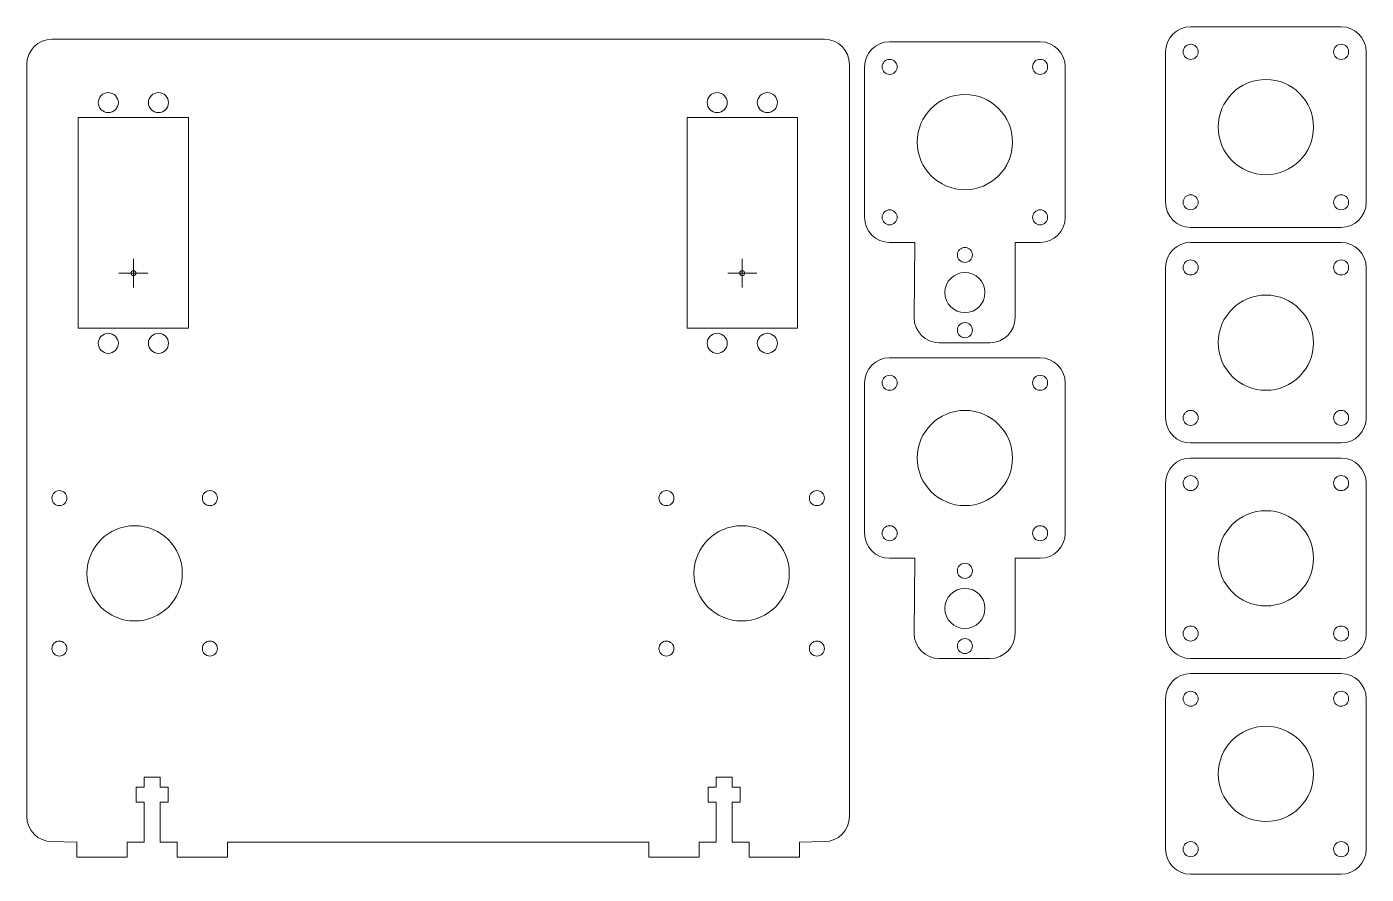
# Model space of a CAD drawing. Header units: centimetres. Extents: x -121 to 177, y -44 to 114.
# Drawn here: x 13.3 to 40, y 27.25 to 44.15 of the extents above; entities that cross this region are included whole.
import ezdxf

# ---------------------------------------------------------------- set-up
doc = ezdxf.new("R2010")
doc.units = ezdxf.units.CM
doc.header["$MEASUREMENT"] = 0
doc.layers.add('Layer 1', color=7, linetype='Continuous')

msp = doc.modelspace()

# ---------------------------------------------------------------- linework, layer by layer
at = {"layer": 'Layer 1', "lineweight": 18}
for points, knots in [([(36, 43.65), (36, 43.92609), (36.22391, 44.15), (36.5, 44.15), (36.5, 44.15), (36.5, 44.15), (39.5, 44.15), (39.5, 44.15), (39.5, 44.15), (39.77609, 44.15), (40, 43.92609), (40, 43.65), (40, 43.65), (40, 43.65), (40, 40.65), (40, 40.65), (40, 40.65), (40, 40.37391), (39.77609, 40.15), (39.5, 40.15), (39.5, 40.15), (39.5, 40.15), (36.5, 40.15), (36.5, 40.15), (36.5, 40.15), (36.22391, 40.15), (36, 40.37391), (36, 40.65), (36, 40.65), (36, 40.65), (36, 43.65), (36, 43.65)], [0, 0, 0, 0, 0.125, 0.125, 0.125, 0.125, 0.25, 0.25, 0.25, 0.25, 0.375, 0.375, 0.375, 0.375, 0.5, 0.5, 0.5, 0.5, 0.625, 0.625, 0.625, 0.625, 0.75, 0.75, 0.75, 0.75, 0.875, 0.875, 0.875, 0.875, 1, 1, 1, 1]), ([(30.5, 39.85), (30.5, 39.85), (31.00001, 39.85), (31.00001, 39.85), (31.00001, 39.85), (31.00001, 39.85), (30.9875, 38.35), (30.9875, 38.35), (30.9875, 38.35), (30.9875, 38.07391), (31.21141, 37.85), (31.4875, 37.85), (31.4875, 37.85), (31.4875, 37.85), (32.5, 37.85), (32.5, 37.85), (32.5, 37.85), (32.77609, 37.85), (33, 38.07391), (33, 38.35), (33, 38.35), (33, 38.35), (33, 39.85), (33, 39.85), (33, 39.85), (33, 39.85), (33.5, 39.85), (33.5, 39.85), (33.5, 39.85), (33.77609, 39.85), (34, 40.07391), (34, 40.35), (34, 40.35), (34, 40.35), (34, 43.35), (34, 43.35), (34, 43.35), (34, 43.62609), (33.77609, 43.85), (33.5, 43.85), (33.5, 43.85), (33.5, 43.85), (30.5, 43.85), (30.5, 43.85), (30.5, 43.85), (30.22391, 43.85), (30, 43.62609), (30, 43.35), (30, 43.35), (30, 43.35), (30, 40.35), (30, 40.35), (30, 40.35), (30, 40.07391), (30.22391, 39.85), (30.5, 39.85)], [0, 0, 0, 0, 0.07142857, 0.07142857, 0.07142857, 0.07142857, 0.14285714, 0.14285714, 0.14285714, 0.14285714, 0.21428571, 0.21428571, 0.21428571, 0.21428571, 0.28571429, 0.28571429, 0.28571429, 0.28571429, 0.35714286, 0.35714286, 0.35714286, 0.35714286, 0.42857143, 0.42857143, 0.42857143, 0.42857143, 0.5, 0.5, 0.5, 0.5, 0.57142857, 0.57142857, 0.57142857, 0.57142857, 0.64285714, 0.64285714, 0.64285714, 0.64285714, 0.71428571, 0.71428571, 0.71428571, 0.71428571, 0.78571429, 0.78571429, 0.78571429, 0.78571429, 0.85714286, 0.85714286, 0.85714286, 0.85714286, 0.92857143, 0.92857143, 0.92857143, 0.92857143, 1, 1, 1, 1]), ([(36.5, 43.8), (36.58283, 43.8), (36.65, 43.73283), (36.65, 43.65), (36.65, 43.65), (36.65, 43.56717), (36.58283, 43.5), (36.5, 43.5), (36.5, 43.5), (36.41717, 43.5), (36.35, 43.56717), (36.35, 43.65), (36.35, 43.65), (36.35, 43.73283), (36.41717, 43.8), (36.5, 43.8)], [0, 0, 0, 0, 0.25, 0.25, 0.25, 0.25, 0.5, 0.5, 0.5, 0.5, 0.75, 0.75, 0.75, 0.75, 1, 1, 1, 1]), ([(39.5, 43.8), (39.58283, 43.8), (39.65, 43.73283), (39.65, 43.65), (39.65, 43.65), (39.65, 43.56717), (39.58283, 43.5), (39.5, 43.5), (39.5, 43.5), (39.41717, 43.5), (39.35, 43.56717), (39.35, 43.65), (39.35, 43.65), (39.35, 43.73283), (39.41717, 43.8), (39.5, 43.8)], [0, 0, 0, 0, 0.25, 0.25, 0.25, 0.25, 0.5, 0.5, 0.5, 0.5, 0.75, 0.75, 0.75, 0.75, 1, 1, 1, 1]), ([(30.5, 43.5), (30.58283, 43.5), (30.65, 43.43283), (30.65, 43.35), (30.65, 43.35), (30.65, 43.26717), (30.58283, 43.2), (30.5, 43.2), (30.5, 43.2), (30.41717, 43.2), (30.35, 43.26717), (30.35, 43.35), (30.35, 43.35), (30.35, 43.43283), (30.41717, 43.5), (30.5, 43.5)], [0, 0, 0, 0, 0.25, 0.25, 0.25, 0.25, 0.5, 0.5, 0.5, 0.5, 0.75, 0.75, 0.75, 0.75, 1, 1, 1, 1]), ([(33.5, 43.5), (33.58283, 43.5), (33.65, 43.43283), (33.65, 43.35), (33.65, 43.35), (33.65, 43.26717), (33.58283, 43.2), (33.5, 43.2), (33.5, 43.2), (33.41717, 43.2), (33.35, 43.26717), (33.35, 43.35), (33.35, 43.35), (33.35, 43.43283), (33.41717, 43.5), (33.5, 43.5)], [0, 0, 0, 0, 0.25, 0.25, 0.25, 0.25, 0.5, 0.5, 0.5, 0.5, 0.75, 0.75, 0.75, 0.75, 1, 1, 1, 1]), ([(38, 43.1), (38.52458, 43.1), (38.95, 42.67458), (38.95, 42.15), (38.95, 42.15), (38.95, 41.62542), (38.52458, 41.2), (38, 41.2), (38, 41.2), (37.47542, 41.2), (37.05, 41.62542), (37.05, 42.15), (37.05, 42.15), (37.05, 42.67458), (37.47542, 43.1), (38, 43.1)], [0, 0, 0, 0, 0.25, 0.25, 0.25, 0.25, 0.5, 0.5, 0.5, 0.5, 0.75, 0.75, 0.75, 0.75, 1, 1, 1, 1]), ([(32, 42.8), (32.52458, 42.8), (32.95, 42.37458), (32.95, 41.85), (32.95, 41.85), (32.95, 41.32542), (32.52458, 40.9), (32, 40.9), (32, 40.9), (31.47542, 40.9), (31.05, 41.32542), (31.05, 41.85), (31.05, 41.85), (31.05, 42.37458), (31.47542, 42.8), (32, 42.8)], [0, 0, 0, 0, 0.25, 0.25, 0.25, 0.25, 0.5, 0.5, 0.5, 0.5, 0.75, 0.75, 0.75, 0.75, 1, 1, 1, 1]), ([(36.5, 40.8), (36.58283, 40.8), (36.65, 40.73283), (36.65, 40.65), (36.65, 40.65), (36.65, 40.56717), (36.58283, 40.5), (36.5, 40.5), (36.5, 40.5), (36.41717, 40.5), (36.35, 40.56717), (36.35, 40.65), (36.35, 40.65), (36.35, 40.73283), (36.41717, 40.8), (36.5, 40.8)], [0, 0, 0, 0, 0.25, 0.25, 0.25, 0.25, 0.5, 0.5, 0.5, 0.5, 0.75, 0.75, 0.75, 0.75, 1, 1, 1, 1]), ([(39.5, 40.8), (39.58283, 40.8), (39.65, 40.73283), (39.65, 40.65), (39.65, 40.65), (39.65, 40.56717), (39.58283, 40.5), (39.5, 40.5), (39.5, 40.5), (39.41717, 40.5), (39.35, 40.56717), (39.35, 40.65), (39.35, 40.65), (39.35, 40.73283), (39.41717, 40.8), (39.5, 40.8)], [0, 0, 0, 0, 0.25, 0.25, 0.25, 0.25, 0.5, 0.5, 0.5, 0.5, 0.75, 0.75, 0.75, 0.75, 1, 1, 1, 1]), ([(30.5, 40.5), (30.58283, 40.5), (30.65, 40.43283), (30.65, 40.35), (30.65, 40.35), (30.65, 40.26717), (30.58283, 40.2), (30.5, 40.2), (30.5, 40.2), (30.41717, 40.2), (30.35, 40.26717), (30.35, 40.35), (30.35, 40.35), (30.35, 40.43283), (30.41717, 40.5), (30.5, 40.5)], [0, 0, 0, 0, 0.25, 0.25, 0.25, 0.25, 0.5, 0.5, 0.5, 0.5, 0.75, 0.75, 0.75, 0.75, 1, 1, 1, 1]), ([(33.5, 40.5), (33.58283, 40.5), (33.65, 40.43283), (33.65, 40.35), (33.65, 40.35), (33.65, 40.26717), (33.58283, 40.2), (33.5, 40.2), (33.5, 40.2), (33.41717, 40.2), (33.35, 40.26717), (33.35, 40.35), (33.35, 40.35), (33.35, 40.43283), (33.41717, 40.5), (33.5, 40.5)], [0, 0, 0, 0, 0.25, 0.25, 0.25, 0.25, 0.5, 0.5, 0.5, 0.5, 0.75, 0.75, 0.75, 0.75, 1, 1, 1, 1]), ([(36, 39.35), (36, 39.62609), (36.22391, 39.85), (36.5, 39.85), (36.5, 39.85), (36.5, 39.85), (39.5, 39.85), (39.5, 39.85), (39.5, 39.85), (39.77609, 39.85), (40, 39.62609), (40, 39.35), (40, 39.35), (40, 39.35), (40, 36.35), (40, 36.35), (40, 36.35), (40, 36.07391), (39.77609, 35.85), (39.5, 35.85), (39.5, 35.85), (39.5, 35.85), (36.5, 35.85), (36.5, 35.85), (36.5, 35.85), (36.22391, 35.85), (36, 36.07391), (36, 36.35), (36, 36.35), (36, 36.35), (36, 39.35), (36, 39.35)], [0, 0, 0, 0, 0.125, 0.125, 0.125, 0.125, 0.25, 0.25, 0.25, 0.25, 0.375, 0.375, 0.375, 0.375, 0.5, 0.5, 0.5, 0.5, 0.625, 0.625, 0.625, 0.625, 0.75, 0.75, 0.75, 0.75, 0.875, 0.875, 0.875, 0.875, 1, 1, 1, 1]), ([(32, 39.75), (32.08283, 39.75), (32.15, 39.68283), (32.15, 39.6), (32.15, 39.6), (32.15, 39.51717), (32.08283, 39.45), (32, 39.45), (32, 39.45), (31.91717, 39.45), (31.85, 39.51717), (31.85, 39.6), (31.85, 39.6), (31.85, 39.68283), (31.91717, 39.75), (32, 39.75)], [0, 0, 0, 0, 0.25, 0.25, 0.25, 0.25, 0.5, 0.5, 0.5, 0.5, 0.75, 0.75, 0.75, 0.75, 1, 1, 1, 1]), ([(32, 39.25), (32.22088, 39.25), (32.4, 39.07088), (32.4, 38.85), (32.4, 38.85), (32.4, 38.62912), (32.22088, 38.45), (32, 38.45), (32, 38.45), (31.77912, 38.45), (31.6, 38.62912), (31.6, 38.85), (31.6, 38.85), (31.6, 39.07088), (31.77912, 39.25), (32, 39.25)], [0, 0, 0, 0, 0.25, 0.25, 0.25, 0.25, 0.5, 0.5, 0.5, 0.5, 0.75, 0.75, 0.75, 0.75, 1, 1, 1, 1]), ([(36.5, 39.5), (36.58283, 39.5), (36.65, 39.43283), (36.65, 39.35), (36.65, 39.35), (36.65, 39.26717), (36.58283, 39.2), (36.5, 39.2), (36.5, 39.2), (36.41717, 39.2), (36.35, 39.26717), (36.35, 39.35), (36.35, 39.35), (36.35, 39.43283), (36.41717, 39.5), (36.5, 39.5)], [0, 0, 0, 0, 0.25, 0.25, 0.25, 0.25, 0.5, 0.5, 0.5, 0.5, 0.75, 0.75, 0.75, 0.75, 1, 1, 1, 1]), ([(39.5, 39.5), (39.58283, 39.5), (39.65, 39.43283), (39.65, 39.35), (39.65, 39.35), (39.65, 39.26717), (39.58283, 39.2), (39.5, 39.2), (39.5, 39.2), (39.41717, 39.2), (39.35, 39.26717), (39.35, 39.35), (39.35, 39.35), (39.35, 39.43283), (39.41717, 39.5), (39.5, 39.5)], [0, 0, 0, 0, 0.25, 0.25, 0.25, 0.25, 0.5, 0.5, 0.5, 0.5, 0.75, 0.75, 0.75, 0.75, 1, 1, 1, 1]), ([(38, 38.8), (38.52458, 38.8), (38.95, 38.37458), (38.95, 37.85), (38.95, 37.85), (38.95, 37.32542), (38.52458, 36.9), (38, 36.9), (38, 36.9), (37.47542, 36.9), (37.05, 37.32542), (37.05, 37.85), (37.05, 37.85), (37.05, 38.37458), (37.47542, 38.8), (38, 38.8)], [0, 0, 0, 0, 0.25, 0.25, 0.25, 0.25, 0.5, 0.5, 0.5, 0.5, 0.75, 0.75, 0.75, 0.75, 1, 1, 1, 1]), ([(32, 38.25), (32.08283, 38.25), (32.15, 38.18283), (32.15, 38.1), (32.15, 38.1), (32.15, 38.01717), (32.08283, 37.95), (32, 37.95), (32, 37.95), (31.91717, 37.95), (31.85, 38.01717), (31.85, 38.1), (31.85, 38.1), (31.85, 38.18283), (31.91717, 38.25), (32, 38.25)], [0, 0, 0, 0, 0.25, 0.25, 0.25, 0.25, 0.5, 0.5, 0.5, 0.5, 0.75, 0.75, 0.75, 0.75, 1, 1, 1, 1]), ([(30.5, 33.55), (30.5, 33.55), (31.00001, 33.55), (31.00001, 33.55), (31.00001, 33.55), (31.00001, 33.55), (30.9875, 32.05), (30.9875, 32.05), (30.9875, 32.05), (30.9875, 31.77391), (31.21141, 31.55), (31.4875, 31.55), (31.4875, 31.55), (31.4875, 31.55), (32.5, 31.55), (32.5, 31.55), (32.5, 31.55), (32.77609, 31.55), (33, 31.77391), (33, 32.05), (33, 32.05), (33, 32.05), (33, 33.55), (33, 33.55), (33, 33.55), (33, 33.55), (33.5, 33.55), (33.5, 33.55), (33.5, 33.55), (33.77609, 33.55), (34, 33.77391), (34, 34.05), (34, 34.05), (34, 34.05), (34, 37.05), (34, 37.05), (34, 37.05), (34, 37.32609), (33.77609, 37.55), (33.5, 37.55), (33.5, 37.55), (33.5, 37.55), (30.5, 37.55), (30.5, 37.55), (30.5, 37.55), (30.22391, 37.55), (30, 37.32609), (30, 37.05), (30, 37.05), (30, 37.05), (30, 34.05), (30, 34.05), (30, 34.05), (30, 33.77391), (30.22391, 33.55), (30.5, 33.55)], [0, 0, 0, 0, 0.07142857, 0.07142857, 0.07142857, 0.07142857, 0.14285714, 0.14285714, 0.14285714, 0.14285714, 0.21428571, 0.21428571, 0.21428571, 0.21428571, 0.28571429, 0.28571429, 0.28571429, 0.28571429, 0.35714286, 0.35714286, 0.35714286, 0.35714286, 0.42857143, 0.42857143, 0.42857143, 0.42857143, 0.5, 0.5, 0.5, 0.5, 0.57142857, 0.57142857, 0.57142857, 0.57142857, 0.64285714, 0.64285714, 0.64285714, 0.64285714, 0.71428571, 0.71428571, 0.71428571, 0.71428571, 0.78571429, 0.78571429, 0.78571429, 0.78571429, 0.85714286, 0.85714286, 0.85714286, 0.85714286, 0.92857143, 0.92857143, 0.92857143, 0.92857143, 1, 1, 1, 1]), ([(30.5, 37.2), (30.58283, 37.2), (30.65, 37.13283), (30.65, 37.05), (30.65, 37.05), (30.65, 36.96717), (30.58283, 36.9), (30.5, 36.9), (30.5, 36.9), (30.41717, 36.9), (30.35, 36.96717), (30.35, 37.05), (30.35, 37.05), (30.35, 37.13283), (30.41717, 37.2), (30.5, 37.2)], [0, 0, 0, 0, 0.25, 0.25, 0.25, 0.25, 0.5, 0.5, 0.5, 0.5, 0.75, 0.75, 0.75, 0.75, 1, 1, 1, 1]), ([(33.5, 37.2), (33.58283, 37.2), (33.65, 37.13283), (33.65, 37.05), (33.65, 37.05), (33.65, 36.96717), (33.58283, 36.9), (33.5, 36.9), (33.5, 36.9), (33.41717, 36.9), (33.35, 36.96717), (33.35, 37.05), (33.35, 37.05), (33.35, 37.13283), (33.41717, 37.2), (33.5, 37.2)], [0, 0, 0, 0, 0.25, 0.25, 0.25, 0.25, 0.5, 0.5, 0.5, 0.5, 0.75, 0.75, 0.75, 0.75, 1, 1, 1, 1]), ([(32, 36.5), (32.52458, 36.5), (32.95, 36.07458), (32.95, 35.55), (32.95, 35.55), (32.95, 35.02542), (32.52458, 34.6), (32, 34.6), (32, 34.6), (31.47542, 34.6), (31.05, 35.02542), (31.05, 35.55), (31.05, 35.55), (31.05, 36.07458), (31.47542, 36.5), (32, 36.5)], [0, 0, 0, 0, 0.25, 0.25, 0.25, 0.25, 0.5, 0.5, 0.5, 0.5, 0.75, 0.75, 0.75, 0.75, 1, 1, 1, 1]), ([(36.5, 36.5), (36.58283, 36.5), (36.65, 36.43283), (36.65, 36.35), (36.65, 36.35), (36.65, 36.26717), (36.58283, 36.2), (36.5, 36.2), (36.5, 36.2), (36.41717, 36.2), (36.35, 36.26717), (36.35, 36.35), (36.35, 36.35), (36.35, 36.43283), (36.41717, 36.5), (36.5, 36.5)], [0, 0, 0, 0, 0.25, 0.25, 0.25, 0.25, 0.5, 0.5, 0.5, 0.5, 0.75, 0.75, 0.75, 0.75, 1, 1, 1, 1]), ([(39.5, 36.5), (39.58283, 36.5), (39.65, 36.43283), (39.65, 36.35), (39.65, 36.35), (39.65, 36.26717), (39.58283, 36.2), (39.5, 36.2), (39.5, 36.2), (39.41717, 36.2), (39.35, 36.26717), (39.35, 36.35), (39.35, 36.35), (39.35, 36.43283), (39.41717, 36.5), (39.5, 36.5)], [0, 0, 0, 0, 0.25, 0.25, 0.25, 0.25, 0.5, 0.5, 0.5, 0.5, 0.75, 0.75, 0.75, 0.75, 1, 1, 1, 1]), ([(36, 35.05), (36, 35.32609), (36.22391, 35.55), (36.5, 35.55), (36.5, 35.55), (36.5, 35.55), (39.5, 35.55), (39.5, 35.55), (39.5, 35.55), (39.77609, 35.55), (40, 35.32609), (40, 35.05), (40, 35.05), (40, 35.05), (40, 32.05), (40, 32.05), (40, 32.05), (40, 31.77391), (39.77609, 31.55), (39.5, 31.55), (39.5, 31.55), (39.5, 31.55), (36.5, 31.55), (36.5, 31.55), (36.5, 31.55), (36.22391, 31.55), (36, 31.77391), (36, 32.05), (36, 32.05), (36, 32.05), (36, 35.05), (36, 35.05)], [0, 0, 0, 0, 0.125, 0.125, 0.125, 0.125, 0.25, 0.25, 0.25, 0.25, 0.375, 0.375, 0.375, 0.375, 0.5, 0.5, 0.5, 0.5, 0.625, 0.625, 0.625, 0.625, 0.75, 0.75, 0.75, 0.75, 0.875, 0.875, 0.875, 0.875, 1, 1, 1, 1]), ([(36.5, 35.2), (36.58283, 35.2), (36.65, 35.13283), (36.65, 35.05), (36.65, 35.05), (36.65, 34.96717), (36.58283, 34.9), (36.5, 34.9), (36.5, 34.9), (36.41717, 34.9), (36.35, 34.96717), (36.35, 35.05), (36.35, 35.05), (36.35, 35.13283), (36.41717, 35.2), (36.5, 35.2)], [0, 0, 0, 0, 0.25, 0.25, 0.25, 0.25, 0.5, 0.5, 0.5, 0.5, 0.75, 0.75, 0.75, 0.75, 1, 1, 1, 1]), ([(39.5, 35.2), (39.58283, 35.2), (39.65, 35.13283), (39.65, 35.05), (39.65, 35.05), (39.65, 34.96717), (39.58283, 34.9), (39.5, 34.9), (39.5, 34.9), (39.41717, 34.9), (39.35, 34.96717), (39.35, 35.05), (39.35, 35.05), (39.35, 35.13283), (39.41717, 35.2), (39.5, 35.2)], [0, 0, 0, 0, 0.25, 0.25, 0.25, 0.25, 0.5, 0.5, 0.5, 0.5, 0.75, 0.75, 0.75, 0.75, 1, 1, 1, 1]), ([(38, 34.5), (38.52458, 34.5), (38.95, 34.07458), (38.95, 33.55), (38.95, 33.55), (38.95, 33.02542), (38.52458, 32.6), (38, 32.6), (38, 32.6), (37.47542, 32.6), (37.05, 33.02542), (37.05, 33.55), (37.05, 33.55), (37.05, 34.07458), (37.47542, 34.5), (38, 34.5)], [0, 0, 0, 0, 0.25, 0.25, 0.25, 0.25, 0.5, 0.5, 0.5, 0.5, 0.75, 0.75, 0.75, 0.75, 1, 1, 1, 1]), ([(30.5, 34.2), (30.58283, 34.2), (30.65, 34.13283), (30.65, 34.05), (30.65, 34.05), (30.65, 33.96717), (30.58283, 33.9), (30.5, 33.9), (30.5, 33.9), (30.41717, 33.9), (30.35, 33.96717), (30.35, 34.05), (30.35, 34.05), (30.35, 34.13283), (30.41717, 34.2), (30.5, 34.2)], [0, 0, 0, 0, 0.25, 0.25, 0.25, 0.25, 0.5, 0.5, 0.5, 0.5, 0.75, 0.75, 0.75, 0.75, 1, 1, 1, 1]), ([(33.5, 34.2), (33.58283, 34.2), (33.65, 34.13283), (33.65, 34.05), (33.65, 34.05), (33.65, 33.96717), (33.58283, 33.9), (33.5, 33.9), (33.5, 33.9), (33.41717, 33.9), (33.35, 33.96717), (33.35, 34.05), (33.35, 34.05), (33.35, 34.13283), (33.41717, 34.2), (33.5, 34.2)], [0, 0, 0, 0, 0.25, 0.25, 0.25, 0.25, 0.5, 0.5, 0.5, 0.5, 0.75, 0.75, 0.75, 0.75, 1, 1, 1, 1]), ([(32, 33.45), (32.08283, 33.45), (32.15, 33.38283), (32.15, 33.3), (32.15, 33.3), (32.15, 33.21717), (32.08283, 33.15), (32, 33.15), (32, 33.15), (31.91717, 33.15), (31.85, 33.21717), (31.85, 33.3), (31.85, 33.3), (31.85, 33.38283), (31.91717, 33.45), (32, 33.45)], [0, 0, 0, 0, 0.25, 0.25, 0.25, 0.25, 0.5, 0.5, 0.5, 0.5, 0.75, 0.75, 0.75, 0.75, 1, 1, 1, 1]), ([(32, 32.95), (32.22088, 32.95), (32.4, 32.77088), (32.4, 32.55), (32.4, 32.55), (32.4, 32.32912), (32.22088, 32.15), (32, 32.15), (32, 32.15), (31.77912, 32.15), (31.6, 32.32912), (31.6, 32.55), (31.6, 32.55), (31.6, 32.77088), (31.77912, 32.95), (32, 32.95)], [0, 0, 0, 0, 0.25, 0.25, 0.25, 0.25, 0.5, 0.5, 0.5, 0.5, 0.75, 0.75, 0.75, 0.75, 1, 1, 1, 1]), ([(36.5, 32.2), (36.58283, 32.2), (36.65, 32.13283), (36.65, 32.05), (36.65, 32.05), (36.65, 31.96717), (36.58283, 31.9), (36.5, 31.9), (36.5, 31.9), (36.41717, 31.9), (36.35, 31.96717), (36.35, 32.05), (36.35, 32.05), (36.35, 32.13283), (36.41717, 32.2), (36.5, 32.2)], [0, 0, 0, 0, 0.25, 0.25, 0.25, 0.25, 0.5, 0.5, 0.5, 0.5, 0.75, 0.75, 0.75, 0.75, 1, 1, 1, 1]), ([(39.5, 32.2), (39.58283, 32.2), (39.65, 32.13283), (39.65, 32.05), (39.65, 32.05), (39.65, 31.96717), (39.58283, 31.9), (39.5, 31.9), (39.5, 31.9), (39.41717, 31.9), (39.35, 31.96717), (39.35, 32.05), (39.35, 32.05), (39.35, 32.13283), (39.41717, 32.2), (39.5, 32.2)], [0, 0, 0, 0, 0.25, 0.25, 0.25, 0.25, 0.5, 0.5, 0.5, 0.5, 0.75, 0.75, 0.75, 0.75, 1, 1, 1, 1]), ([(32, 31.95), (32.08283, 31.95), (32.15, 31.88283), (32.15, 31.8), (32.15, 31.8), (32.15, 31.71717), (32.08283, 31.65), (32, 31.65), (32, 31.65), (31.91717, 31.65), (31.85, 31.71717), (31.85, 31.8), (31.85, 31.8), (31.85, 31.88283), (31.91717, 31.95), (32, 31.95)], [0, 0, 0, 0, 0.25, 0.25, 0.25, 0.25, 0.5, 0.5, 0.5, 0.5, 0.75, 0.75, 0.75, 0.75, 1, 1, 1, 1]), ([(36, 30.75), (36, 31.02609), (36.22391, 31.25), (36.5, 31.25), (36.5, 31.25), (36.5, 31.25), (39.5, 31.25), (39.5, 31.25), (39.5, 31.25), (39.77609, 31.25), (40, 31.02609), (40, 30.75), (40, 30.75), (40, 30.75), (40, 27.75), (40, 27.75), (40, 27.75), (40, 27.47391), (39.77609, 27.25), (39.5, 27.25), (39.5, 27.25), (39.5, 27.25), (36.5, 27.25), (36.5, 27.25), (36.5, 27.25), (36.22391, 27.25), (36, 27.47391), (36, 27.75), (36, 27.75), (36, 27.75), (36, 30.75), (36, 30.75)], [0, 0, 0, 0, 0.125, 0.125, 0.125, 0.125, 0.25, 0.25, 0.25, 0.25, 0.375, 0.375, 0.375, 0.375, 0.5, 0.5, 0.5, 0.5, 0.625, 0.625, 0.625, 0.625, 0.75, 0.75, 0.75, 0.75, 0.875, 0.875, 0.875, 0.875, 1, 1, 1, 1]), ([(36.5, 30.9), (36.58283, 30.9), (36.65, 30.83283), (36.65, 30.75), (36.65, 30.75), (36.65, 30.66717), (36.58283, 30.6), (36.5, 30.6), (36.5, 30.6), (36.41717, 30.6), (36.35, 30.66717), (36.35, 30.75), (36.35, 30.75), (36.35, 30.83283), (36.41717, 30.9), (36.5, 30.9)], [0, 0, 0, 0, 0.25, 0.25, 0.25, 0.25, 0.5, 0.5, 0.5, 0.5, 0.75, 0.75, 0.75, 0.75, 1, 1, 1, 1]), ([(39.5, 30.9), (39.58283, 30.9), (39.65, 30.83283), (39.65, 30.75), (39.65, 30.75), (39.65, 30.66717), (39.58283, 30.6), (39.5, 30.6), (39.5, 30.6), (39.41717, 30.6), (39.35, 30.66717), (39.35, 30.75), (39.35, 30.75), (39.35, 30.83283), (39.41717, 30.9), (39.5, 30.9)], [0, 0, 0, 0, 0.25, 0.25, 0.25, 0.25, 0.5, 0.5, 0.5, 0.5, 0.75, 0.75, 0.75, 0.75, 1, 1, 1, 1]), ([(38, 30.2), (38.52458, 30.2), (38.95, 29.77458), (38.95, 29.25), (38.95, 29.25), (38.95, 28.72542), (38.52458, 28.3), (38, 28.3), (38, 28.3), (37.47542, 28.3), (37.05, 28.72542), (37.05, 29.25), (37.05, 29.25), (37.05, 29.77458), (37.47542, 30.2), (38, 30.2)], [0, 0, 0, 0, 0.25, 0.25, 0.25, 0.25, 0.5, 0.5, 0.5, 0.5, 0.75, 0.75, 0.75, 0.75, 1, 1, 1, 1]), ([(36.5, 27.9), (36.58283, 27.9), (36.65, 27.83283), (36.65, 27.75), (36.65, 27.75), (36.65, 27.66717), (36.58283, 27.6), (36.5, 27.6), (36.5, 27.6), (36.41717, 27.6), (36.35, 27.66717), (36.35, 27.75), (36.35, 27.75), (36.35, 27.83283), (36.41717, 27.9), (36.5, 27.9)], [0, 0, 0, 0, 0.25, 0.25, 0.25, 0.25, 0.5, 0.5, 0.5, 0.5, 0.75, 0.75, 0.75, 0.75, 1, 1, 1, 1]), ([(39.5, 27.9), (39.58283, 27.9), (39.65, 27.83283), (39.65, 27.75), (39.65, 27.75), (39.65, 27.66717), (39.58283, 27.6), (39.5, 27.6), (39.5, 27.6), (39.41717, 27.6), (39.35, 27.66717), (39.35, 27.75), (39.35, 27.75), (39.35, 27.83283), (39.41717, 27.9), (39.5, 27.9)], [0, 0, 0, 0, 0.25, 0.25, 0.25, 0.25, 0.5, 0.5, 0.5, 0.5, 0.75, 0.75, 0.75, 0.75, 1, 1, 1, 1])]:
    msp.add_open_spline(points, degree=3, knots=knots, dxfattribs=at)
at = {"layer": 'Layer 1', "lineweight": 20}
msp.add_open_spline([(28.7, 27.8875), (28.7, 27.8875), (29.2, 27.9), (29.2, 27.9), (29.2, 27.9), (29.47609, 27.9), (29.7, 28.12391), (29.7, 28.4), (29.7, 28.4), (29.7, 28.4), (29.7, 43.4), (29.7, 43.4), (29.7, 43.4), (29.7, 43.67609), (29.47609, 43.9), (29.2, 43.9), (29.2, 43.9), (29.2, 43.9), (13.8, 43.9), (13.8, 43.9), (13.8, 43.9), (13.52391, 43.9), (13.3, 43.67609), (13.3, 43.4), (13.3, 43.4), (13.3, 43.4), (13.3, 28.4), (13.3, 28.4), (13.3, 28.4), (13.3, 28.12391), (13.52391, 27.9), (13.8, 27.9), (13.8, 27.9), (13.8, 27.9), (14.3, 27.8875), (14.3, 27.8875), (14.3, 27.8875), (14.3, 27.8875), (14.3, 27.5875), (14.3, 27.5875), (14.3, 27.5875), (14.3, 27.5875), (15.3, 27.5875), (15.3, 27.5875), (15.3, 27.5875), (15.3, 27.5875), (15.3, 27.8875), (15.3, 27.8875), (15.3, 27.8875), (15.3, 27.8875), (15.64, 27.8875), (15.64, 27.8875), (15.64, 27.8875), (15.64, 27.8875), (15.64, 28.6875), (15.64, 28.6875), (15.64, 28.6875), (15.64, 28.6875), (15.48, 28.6875), (15.48, 28.6875), (15.48, 28.6875), (15.48, 28.6875), (15.48, 28.9875), (15.48, 28.9875), (15.48, 28.9875), (15.48, 28.9875), (15.64, 28.9875), (15.64, 28.9875), (15.64, 28.9875), (15.64, 28.9875), (15.64, 29.1875), (15.64, 29.1875), (15.64, 29.1875), (15.64, 29.1875), (15.96, 29.1875), (15.96, 29.1875), (15.96, 29.1875), (15.96, 29.1875), (15.96, 28.9875), (15.96, 28.9875), (15.96, 28.9875), (15.96, 28.9875), (16.12, 28.9875), (16.12, 28.9875), (16.12, 28.9875), (16.12, 28.9875), (16.12, 28.6875), (16.12, 28.6875), (16.12, 28.6875), (16.12, 28.6875), (15.96, 28.6875), (15.96, 28.6875), (15.96, 28.6875), (15.96, 28.6875), (15.96, 27.8875), (15.96, 27.8875), (15.96, 27.8875), (15.96, 27.8875), (16.3, 27.8875), (16.3, 27.8875), (16.3, 27.8875), (16.3, 27.8875), (16.3, 27.5875), (16.3, 27.5875), (16.3, 27.5875), (16.3, 27.5875), (17.3, 27.5875), (17.3, 27.5875), (17.3, 27.5875), (17.3, 27.5875), (17.3, 27.8875), (17.3, 27.8875), (17.3, 27.8875), (17.3, 27.8875), (25.7, 27.8875), (25.7, 27.8875), (25.7, 27.8875), (25.7, 27.8875), (25.7, 27.5875), (25.7, 27.5875), (25.7, 27.5875), (25.7, 27.5875), (26.7, 27.5875), (26.7, 27.5875), (26.7, 27.5875), (26.7, 27.5875), (26.7, 27.8875), (26.7, 27.8875), (26.7, 27.8875), (26.7, 27.8875), (27.04, 27.8875), (27.04, 27.8875), (27.04, 27.8875), (27.04, 27.8875), (27.04, 28.6875), (27.04, 28.6875), (27.04, 28.6875), (27.04, 28.6875), (26.88, 28.6875), (26.88, 28.6875), (26.88, 28.6875), (26.88, 28.6875), (26.88, 28.9875), (26.88, 28.9875), (26.88, 28.9875), (26.88, 28.9875), (27.04, 28.9875), (27.04, 28.9875), (27.04, 28.9875), (27.04, 28.9875), (27.04, 29.1875), (27.04, 29.1875), (27.04, 29.1875), (27.04, 29.1875), (27.36, 29.1875), (27.36, 29.1875), (27.36, 29.1875), (27.36, 29.1875), (27.36, 28.9875), (27.36, 28.9875), (27.36, 28.9875), (27.36, 28.9875), (27.52, 28.9875), (27.52, 28.9875), (27.52, 28.9875), (27.52, 28.9875), (27.52, 28.6875), (27.52, 28.6875), (27.52, 28.6875), (27.52, 28.6875), (27.36, 28.6875), (27.36, 28.6875), (27.36, 28.6875), (27.36, 28.6875), (27.36, 27.8875), (27.36, 27.8875), (27.36, 27.8875), (27.36, 27.8875), (27.7, 27.8875), (27.7, 27.8875), (27.7, 27.8875), (27.7, 27.8875), (27.7, 27.5875), (27.7, 27.5875), (27.7, 27.5875), (27.7, 27.5875), (28.7, 27.5875), (28.7, 27.5875), (28.7, 27.5875), (28.7, 27.5875), (28.7, 27.8875), (28.7, 27.8875)], degree=3, knots=[0, 0, 0, 0, 0.02083333, 0.02083333, 0.02083333, 0.02083333, 0.04166667, 0.04166667, 0.04166667, 0.04166667, 0.0625, 0.0625, 0.0625, 0.0625, 0.08333333, 0.08333333, 0.08333333, 0.08333333, 0.10416667, 0.10416667, 0.10416667, 0.10416667, 0.125, 0.125, 0.125, 0.125, 0.14583333, 0.14583333, 0.14583333, 0.14583333, 0.16666667, 0.16666667, 0.16666667, 0.16666667, 0.1875, 0.1875, 0.1875, 0.1875, 0.20833333, 0.20833333, 0.20833333, 0.20833333, 0.22916667, 0.22916667, 0.22916667, 0.22916667, 0.25, 0.25, 0.25, 0.25, 0.27083333, 0.27083333, 0.27083333, 0.27083333, 0.29166667, 0.29166667, 0.29166667, 0.29166667, 0.3125, 0.3125, 0.3125, 0.3125, 0.33333333, 0.33333333, 0.33333333, 0.33333333, 0.35416667, 0.35416667, 0.35416667, 0.35416667, 0.375, 0.375, 0.375, 0.375, 0.39583333, 0.39583333, 0.39583333, 0.39583333, 0.41666667, 0.41666667, 0.41666667, 0.41666667, 0.4375, 0.4375, 0.4375, 0.4375, 0.45833333, 0.45833333, 0.45833333, 0.45833333, 0.47916667, 0.47916667, 0.47916667, 0.47916667, 0.5, 0.5, 0.5, 0.5, 0.52083333, 0.52083333, 0.52083333, 0.52083333, 0.54166667, 0.54166667, 0.54166667, 0.54166667, 0.5625, 0.5625, 0.5625, 0.5625, 0.58333333, 0.58333333, 0.58333333, 0.58333333, 0.60416667, 0.60416667, 0.60416667, 0.60416667, 0.625, 0.625, 0.625, 0.625, 0.64583333, 0.64583333, 0.64583333, 0.64583333, 0.66666667, 0.66666667, 0.66666667, 0.66666667, 0.6875, 0.6875, 0.6875, 0.6875, 0.70833333, 0.70833333, 0.70833333, 0.70833333, 0.72916667, 0.72916667, 0.72916667, 0.72916667, 0.75, 0.75, 0.75, 0.75, 0.77083333, 0.77083333, 0.77083333, 0.77083333, 0.79166667, 0.79166667, 0.79166667, 0.79166667, 0.8125, 0.8125, 0.8125, 0.8125, 0.83333333, 0.83333333, 0.83333333, 0.83333333, 0.85416667, 0.85416667, 0.85416667, 0.85416667, 0.875, 0.875, 0.875, 0.875, 0.89583333, 0.89583333, 0.89583333, 0.89583333, 0.91666667, 0.91666667, 0.91666667, 0.91666667, 0.9375, 0.9375, 0.9375, 0.9375, 0.95833333, 0.95833333, 0.95833333, 0.95833333, 0.97916667, 0.97916667, 0.97916667, 0.97916667, 1, 1, 1, 1], dxfattribs=at)
at = {"layer": 'Layer 1', "color": 7, "lineweight": 9}
for points in [[(15.12505, 42.63751), (15.12505, 42.52735), (15.0352, 42.43751), (14.92505, 42.43751), (14.92505, 42.43751), (14.8149, 42.43751), (14.72505, 42.52735), (14.72505, 42.63751), (14.72505, 42.63751), (14.72505, 42.74767), (14.8149, 42.83751), (14.92505, 42.83751), (14.92505, 42.83751), (15.0352, 42.83751), (15.12505, 42.74767), (15.12505, 42.63751)], [(16.12505, 42.63751), (16.12505, 42.52735), (16.0352, 42.43751), (15.92504, 42.43751), (15.92504, 42.43751), (15.8149, 42.43751), (15.72505, 42.52735), (15.72505, 42.63751), (15.72505, 42.63751), (15.72505, 42.74767), (15.8149, 42.83751), (15.92504, 42.83751), (15.92504, 42.83751), (16.0352, 42.83751), (16.12505, 42.74767), (16.12505, 42.63751)], [(27.26255, 42.63751), (27.26255, 42.52735), (27.1727, 42.43751), (27.06255, 42.43751), (27.06255, 42.43751), (26.9524, 42.43751), (26.86255, 42.52735), (26.86255, 42.63751), (26.86255, 42.63751), (26.86255, 42.74767), (26.9524, 42.83751), (27.06255, 42.83751), (27.06255, 42.83751), (27.1727, 42.83751), (27.26255, 42.74767), (27.26255, 42.63751)], [(28.26255, 42.63751), (28.26255, 42.52735), (28.1727, 42.43751), (28.06254, 42.43751), (28.06254, 42.43751), (27.9524, 42.43751), (27.86255, 42.52735), (27.86255, 42.63751), (27.86255, 42.63751), (27.86255, 42.74767), (27.9524, 42.83751), (28.06254, 42.83751), (28.06254, 42.83751), (28.1727, 42.83751), (28.26255, 42.74767), (28.26255, 42.63751)], [(15.12505, 37.83751), (15.12505, 37.72735), (15.0352, 37.63751), (14.92504, 37.63751), (14.92504, 37.63751), (14.8149, 37.63751), (14.72505, 37.72735), (14.72505, 37.83751), (14.72505, 37.83751), (14.72505, 37.94767), (14.8149, 38.03751), (14.92504, 38.03751), (14.92504, 38.03751), (15.0352, 38.03751), (15.12505, 37.94767), (15.12505, 37.83751)], [(16.12505, 37.83751), (16.12505, 37.72735), (16.0352, 37.63751), (15.92504, 37.63751), (15.92504, 37.63751), (15.8149, 37.63751), (15.72505, 37.72735), (15.72505, 37.83751), (15.72505, 37.83751), (15.72505, 37.94767), (15.8149, 38.03751), (15.92504, 38.03751), (15.92504, 38.03751), (16.0352, 38.03751), (16.12505, 37.94767), (16.12505, 37.83751)], [(27.26255, 37.83751), (27.26255, 37.72735), (27.1727, 37.63751), (27.06254, 37.63751), (27.06254, 37.63751), (26.9524, 37.63751), (26.86255, 37.72735), (26.86255, 37.83751), (26.86255, 37.83751), (26.86255, 37.94767), (26.9524, 38.03751), (27.06254, 38.03751), (27.06254, 38.03751), (27.1727, 38.03751), (27.26255, 37.94767), (27.26255, 37.83751)], [(28.26255, 37.83751), (28.26255, 37.72735), (28.1727, 37.63751), (28.06254, 37.63751), (28.06254, 37.63751), (27.9524, 37.63751), (27.86255, 37.72735), (27.86255, 37.83751), (27.86255, 37.83751), (27.86255, 37.94767), (27.9524, 38.03751), (28.06254, 38.03751), (28.06254, 38.03751), (28.1727, 38.03751), (28.26255, 37.94767), (28.26255, 37.83751)]]:
    msp.add_open_spline(points, degree=3, knots=[0, 0, 0, 0, 0.25, 0.25, 0.25, 0.25, 0.5, 0.5, 0.5, 0.5, 0.75, 0.75, 0.75, 0.75, 1, 1, 1, 1], dxfattribs=at)
at = {"layer": 'Layer 1', "lineweight": 9}
for points in [[(16.525, 42.33752), (16.525, 42.33752), (16.525, 38.13752), (16.525, 38.13752), (16.525, 38.13752), (16.525, 38.13752), (14.325, 38.13752), (14.325, 38.13752), (14.325, 38.13752), (14.325, 38.13752), (14.325, 42.33752), (14.325, 42.33752), (14.325, 42.33752), (14.325, 42.33752), (16.525, 42.33752), (16.525, 42.33752)], [(28.6625, 42.33752), (28.6625, 42.33752), (28.6625, 38.13752), (28.6625, 38.13752), (28.6625, 38.13752), (28.6625, 38.13752), (26.4625, 38.13752), (26.4625, 38.13752), (26.4625, 38.13752), (26.4625, 38.13752), (26.4625, 42.33752), (26.4625, 42.33752), (26.4625, 42.33752), (26.4625, 42.33752), (28.6625, 42.33752), (28.6625, 42.33752)], [(15.47499, 39.23751), (15.47499, 39.2099), (15.4526, 39.18751), (15.42498, 39.18751), (15.42498, 39.18751), (15.39738, 39.18751), (15.37499, 39.2099), (15.37499, 39.23751), (15.37499, 39.23751), (15.37499, 39.26512), (15.39738, 39.28751), (15.42498, 39.28751), (15.42498, 39.28751), (15.4526, 39.28751), (15.47499, 39.26512), (15.47499, 39.23751)], [(27.61249, 39.23751), (27.61249, 39.2099), (27.5901, 39.18751), (27.56248, 39.18751), (27.56248, 39.18751), (27.53488, 39.18751), (27.51249, 39.2099), (27.51249, 39.23751), (27.51249, 39.23751), (27.51249, 39.26512), (27.53488, 39.28751), (27.56248, 39.28751), (27.56248, 39.28751), (27.5901, 39.28751), (27.61249, 39.26512), (27.61249, 39.23751)]]:
    msp.add_open_spline(points, degree=3, knots=[0, 0, 0, 0, 0.25, 0.25, 0.25, 0.25, 0.5, 0.5, 0.5, 0.5, 0.75, 0.75, 0.75, 0.75, 1, 1, 1, 1], dxfattribs=at)
for points in [[(15.42499, 39.52552), (15.42499, 39.52552), (15.42499, 38.94952), (15.42499, 38.94952)], [(27.56249, 39.52552), (27.56249, 39.52552), (27.56249, 38.94952), (27.56249, 38.94952)], [(15.71305, 39.23752), (15.71305, 39.23752), (15.13695, 39.23752), (15.13695, 39.23752)], [(27.85055, 39.23752), (27.85055, 39.23752), (27.27445, 39.23752), (27.27445, 39.23752)]]:
    msp.add_open_spline(points, degree=3, dxfattribs=at)
at = {"layer": 'Layer 1', "color": 7, "lineweight": 18}
for points in [[(13.8, 34.75), (13.8, 34.83283), (13.86717, 34.9), (13.95, 34.9), (13.95, 34.9), (14.03283, 34.9), (14.1, 34.83283), (14.1, 34.75), (14.1, 34.75), (14.1, 34.66717), (14.03283, 34.6), (13.95, 34.6), (13.95, 34.6), (13.86717, 34.6), (13.8, 34.66717), (13.8, 34.75)], [(16.8, 34.75), (16.8, 34.83283), (16.86717, 34.9), (16.95, 34.9), (16.95, 34.9), (17.03283, 34.9), (17.1, 34.83283), (17.1, 34.75), (17.1, 34.75), (17.1, 34.66717), (17.03283, 34.6), (16.95, 34.6), (16.95, 34.6), (16.86717, 34.6), (16.8, 34.66717), (16.8, 34.75)], [(25.9, 34.75), (25.9, 34.83283), (25.96717, 34.9), (26.05, 34.9), (26.05, 34.9), (26.13283, 34.9), (26.2, 34.83283), (26.2, 34.75), (26.2, 34.75), (26.2, 34.66717), (26.13283, 34.6), (26.05, 34.6), (26.05, 34.6), (25.96717, 34.6), (25.9, 34.66717), (25.9, 34.75)], [(28.9, 34.75), (28.9, 34.83283), (28.96717, 34.9), (29.05, 34.9), (29.05, 34.9), (29.13283, 34.9), (29.2, 34.83283), (29.2, 34.75), (29.2, 34.75), (29.2, 34.66717), (29.13283, 34.6), (29.05, 34.6), (29.05, 34.6), (28.96717, 34.6), (28.9, 34.66717), (28.9, 34.75)], [(16.4, 33.25), (16.4, 33.77458), (15.97458, 34.2), (15.45, 34.2), (15.45, 34.2), (14.92542, 34.2), (14.5, 33.77458), (14.5, 33.25), (14.5, 33.25), (14.5, 32.72542), (14.92542, 32.3), (15.45, 32.3), (15.45, 32.3), (15.97458, 32.3), (16.4, 32.72542), (16.4, 33.25)], [(26.6, 33.25), (26.6, 33.77458), (27.02542, 34.2), (27.55, 34.2), (27.55, 34.2), (28.07458, 34.2), (28.5, 33.77458), (28.5, 33.25), (28.5, 33.25), (28.5, 32.72542), (28.07458, 32.3), (27.55, 32.3), (27.55, 32.3), (27.02542, 32.3), (26.6, 32.72542), (26.6, 33.25)], [(13.8, 31.75), (13.8, 31.83283), (13.86717, 31.9), (13.95, 31.9), (13.95, 31.9), (14.03283, 31.9), (14.1, 31.83283), (14.1, 31.75), (14.1, 31.75), (14.1, 31.66717), (14.03283, 31.6), (13.95, 31.6), (13.95, 31.6), (13.86717, 31.6), (13.8, 31.66717), (13.8, 31.75)], [(16.8, 31.75), (16.8, 31.83283), (16.86717, 31.9), (16.95, 31.9), (16.95, 31.9), (17.03283, 31.9), (17.1, 31.83283), (17.1, 31.75), (17.1, 31.75), (17.1, 31.66717), (17.03283, 31.6), (16.95, 31.6), (16.95, 31.6), (16.86717, 31.6), (16.8, 31.66717), (16.8, 31.75)], [(25.9, 31.75), (25.9, 31.83283), (25.96717, 31.9), (26.05, 31.9), (26.05, 31.9), (26.13283, 31.9), (26.2, 31.83283), (26.2, 31.75), (26.2, 31.75), (26.2, 31.66717), (26.13283, 31.6), (26.05, 31.6), (26.05, 31.6), (25.96717, 31.6), (25.9, 31.66717), (25.9, 31.75)], [(28.9, 31.75), (28.9, 31.83283), (28.96717, 31.9), (29.05, 31.9), (29.05, 31.9), (29.13283, 31.9), (29.2, 31.83283), (29.2, 31.75), (29.2, 31.75), (29.2, 31.66717), (29.13283, 31.6), (29.05, 31.6), (29.05, 31.6), (28.96717, 31.6), (28.9, 31.66717), (28.9, 31.75)]]:
    msp.add_open_spline(points, degree=3, knots=[0, 0, 0, 0, 0.25, 0.25, 0.25, 0.25, 0.5, 0.5, 0.5, 0.5, 0.75, 0.75, 0.75, 0.75, 1, 1, 1, 1], dxfattribs=at)

doc.saveas('drawing.dxf')
